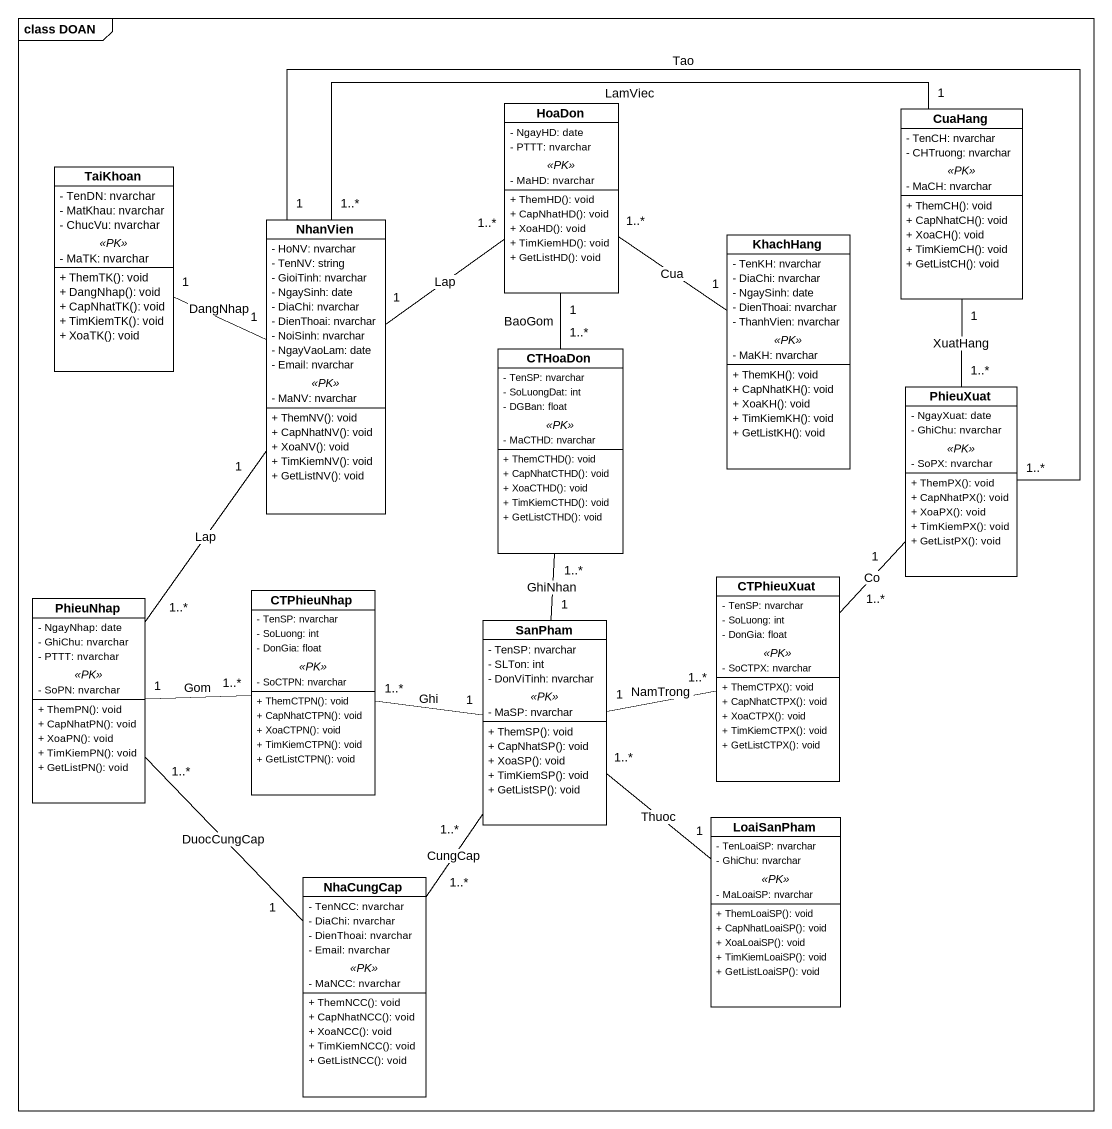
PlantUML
@startuml
mainframe class DOAN
hide circle
hide empty members
skinparam classAttributeIconSize 0
class HoaDon {
  - NgayHD: date
  - PTTT: nvarchar
  .. <<PK>> ..
  - MaHD: nvarchar
  --
  + ThemHD(): void
  + CapNhatHD(): void
  + XoaHD(): void
  + TimKiemHD(): void
  + GetListHD(): void
}
class CuaHang {
  - TenCH: nvarchar
  - CHTruong: nvarchar
  .. <<PK>> ..
  - MaCH: nvarchar
  --
  + ThemCH(): void
  + CapNhatCH(): void
  + XoaCH(): void
  + TimKiemCH(): void
  + GetListCH(): void
}
class TaiKhoan {
  - TenDN: nvarchar
  - MatKhau: nvarchar
  - ChucVu: nvarchar
  .. <<PK>> ..
  - MaTK: nvarchar
  --
  + ThemTK(): void
  + DangNhap(): void
  + CapNhatTK(): void
  + TimKiemTK(): void
  + XoaTK(): void
}
class NhanVien {
  - HoNV: nvarchar
  - TenNV: string
  - GioiTinh: nvarchar
  - NgaySinh: date
  - DiaChi: nvarchar
  - DienThoai: nvarchar
  - NoiSinh: nvarchar
  - NgayVaoLam: date
  - Email: nvarchar
  .. <<PK>> ..
  - MaNV: nvarchar
  --
  + ThemNV(): void
  + CapNhatNV(): void
  + XoaNV(): void
  + TimKiemNV(): void
  + GetListNV(): void
}
class KhachHang {
  - TenKH: nvarchar
  - DiaChi: nvarchar
  - NgaySinh: date
  - DienThoai: nvarchar
  - ThanhVien: nvarchar
  .. <<PK>> ..
  - MaKH: nvarchar
  --
  + ThemKH(): void
  + CapNhatKH(): void
  + XoaKH(): void
  + TimKiemKH(): void
  + GetListKH(): void
}
class CTHoaDon {
  - TenSP: nvarchar
  - SoLuongDat: int
  - DGBan: float
  .. <<PK>> ..
  - MaCTHD: nvarchar
  --
  + ThemCTHD(): void
  + CapNhatCTHD(): void
  + XoaCTHD(): void
  + TimKiemCTHD(): void
  + GetListCTHD(): void
}
class PhieuXuat {
  - NgayXuat: date
  - GhiChu: nvarchar
  .. <<PK>> ..
  - SoPX: nvarchar
  --
  + ThemPX(): void
  + CapNhatPX(): void
  + XoaPX(): void
  + TimKiemPX(): void
  + GetListPX(): void
}
class PhieuNhap {
  - NgayNhap: date
  - GhiChu: nvarchar
  - PTTT: nvarchar
  .. <<PK>> ..
  - SoPN: nvarchar
  --
  + ThemPN(): void
  + CapNhatPN(): void
  + XoaPN(): void
  + TimKiemPN(): void
  + GetListPN(): void
}
class CTPhieuNhap {
  - TenSP: nvarchar
  - SoLuong: int
  - DonGia: float
  .. <<PK>> ..
  - SoCTPN: nvarchar
  --
  + ThemCTPN(): void
  + CapNhatCTPN(): void
  + XoaCTPN(): void
  + TimKiemCTPN(): void
  + GetListCTPN(): void
}
class SanPham {
  - TenSP: nvarchar
  - SLTon: int
  - DonViTinh: nvarchar
  .. <<PK>> ..
  - MaSP: nvarchar
  --
  + ThemSP(): void
  + CapNhatSP(): void
  + XoaSP(): void
  + TimKiemSP(): void
  + GetListSP(): void
}
class CTPhieuXuat {
  - TenSP: nvarchar
  - SoLuong: int
  - DonGia: float
  .. <<PK>> ..
  - SoCTPX: nvarchar
  --
  + ThemCTPX(): void
  + CapNhatCTPX(): void
  + XoaCTPX(): void
  + TimKiemCTPX(): void
  + GetListCTPX(): void
}
class LoaiSanPham {
  - TenLoaiSP: nvarchar
  - GhiChu: nvarchar
  .. <<PK>> ..
  - MaLoaiSP: nvarchar
  --
  + ThemLoaiSP(): void
  + CapNhatLoaiSP(): void
  + XoaLoaiSP(): void
  + TimKiemLoaiSP(): void
  + GetListLoaiSP(): void
}
class NhaCungCap {
  - TenNCC: nvarchar
  - DiaChi: nvarchar
  - DienThoai: nvarchar
  - Email: nvarchar
  .. <<PK>> ..
  - MaNCC: nvarchar
  --
  + ThemNCC(): void
  + CapNhatNCC(): void
  + XoaNCC(): void
  + TimKiemNCC(): void
  + GetListNCC(): void
}
HoaDon "1..*" -- "1" KhachHang : Cua
HoaDon "1" -- "1..*" CTHoaDon : BaoGom
CuaHang "1" -- "1..*" PhieuXuat : XuatHang
TaiKhoan "1" -right- "1" NhanVien : DangNhap
NhanVien "1" -up- "1..*" HoaDon : Lap
NhanVien "1..*" -right- "1" CuaHang : LamViec
CTHoaDon "1..*" -- "1" SanPham : GhiNhan
PhieuXuat "1..*" -left- "1" NhanVien : Tao
PhieuXuat "1" -- "1..*" CTPhieuXuat : Co
PhieuNhap "1..*" -up- "1" NhanVien : Lap
PhieuNhap "1" -right- "1..*" CTPhieuNhap : Gom
PhieuNhap "1..*" -- "1" NhaCungCap : DuocCungCap
CTPhieuNhap "1..*" -right- "1" SanPham : Ghi
SanPham "1" -right- "1..*" CTPhieuXuat : NamTrong
LoaiSanPham "1" -up- "1..*" SanPham : Thuoc
NhaCungCap "1..*" -up- "1..*" SanPham : CungCap
@enduml
